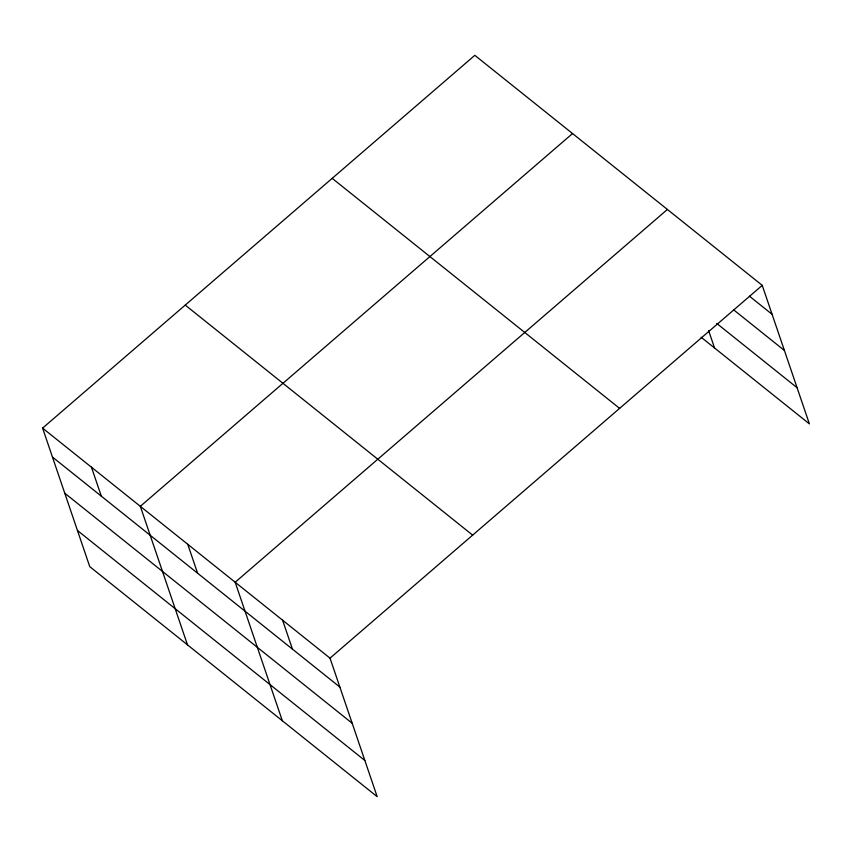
<?xml version="1.0" encoding="UTF-8"?>
<svg xmlns="http://www.w3.org/2000/svg" width="852" height="852" viewBox="0 0 852 852"><rect width="100%" height="100%" fill="white"/><g stroke="black" fill="none" stroke-linecap="round" stroke-linejoin="round"><path stroke-width="1.28" d="M42.6 428.109L330.022 658.149L377.18 796.673L89.758 566.633L42.6 428.109L474.82 55.327L762.242 285.367L809.4 423.891L701.143 337.254M572.544 133.54L140.324 506.322L187.483 644.847M667.393 209.454L235.173 582.236L282.332 720.76M330.022 658.149L762.242 285.367M749.409 296.155L772.093 314.303M733.891 310.032L784.404 350.47M716.67 323.366L797.089 387.724M332.184 178.345L619.606 408.385M185.235 305.091L472.658 535.131M52.451 457.055L339.873 687.085M64.763 493.212L352.185 723.252M77.447 530.476L364.869 760.506M708.608 330.523L714.551 347.978M282.598 620.192L292.449 649.139M187.749 544.279L197.6 573.226M91.462 467.215L101.313 496.162"/></g></svg>
